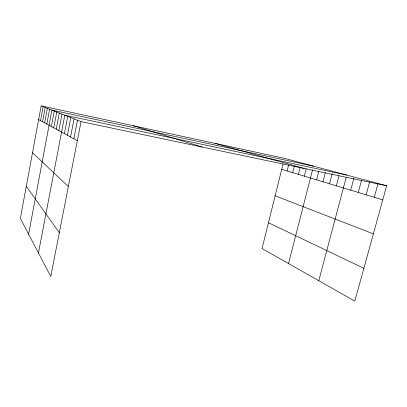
<?xml version="1.0" encoding="UTF-8"?>
<svg xmlns="http://www.w3.org/2000/svg" width="407" height="407" viewBox="0 0 407 407"><rect width="100%" height="100%" fill="white"/><g stroke="black" fill="none" stroke-linecap="round" stroke-linejoin="round"><path stroke-width="0.61" d="M41.178 105.861L20.35 218.417L50.758 276.45L81.059 121.607L41.178 105.861L284.447 158.359L386.65 185.77L354.807 301.139L262.042 248.514L283.084 163.838M40.558 120.65L43.162 106.644M42.562 121.739L45.218 107.453M44.643 122.878L47.365 108.303M46.81 124.059L49.598 109.183M28.612 234.183L51.928 110.104L313.497 166.148M51.363 126.541L54.284 111.035M53.749 127.839L56.746 112.006M56.242 129.202L59.315 113.019M58.847 130.622L62.001 114.082M38.446 252.956L64.81 115.191L346.805 175.081M64.428 133.659L67.75 116.351M67.414 135.292L70.838 117.567M70.559 137.001L74.074 118.849M73.855 138.802L77.478 120.192M287.108 170.945L288.573 165.089M292.664 172.624L294.312 166.081M298.402 174.359L300.086 167.715M304.329 176.15L306.206 168.783M288.538 263.543L312.586 169.709M316.605 179.863L318.783 171.433M322.965 181.787L325.346 172.604M329.538 183.776L332.173 173.697M336.345 185.831L339.041 175.585M318.793 280.708L346.154 177.538M350.692 190.171L353.876 178.256M358.267 192.465L361.533 180.332M366.122 194.841L369.648 181.843M374.282 197.309L378.067 183.465M81.059 121.607L386.65 185.77M215.242 143.427L304.227 168.462M281.725 169.312L382.758 199.873M133.369 125.753L202.208 147.044M275.142 195.803L373.372 233.872M268.452 222.731L363.873 268.299M38.634 119.602L77.325 140.695M32.499 152.757L68.356 186.533M26.282 186.35L59.325 232.677"/></g></svg>
